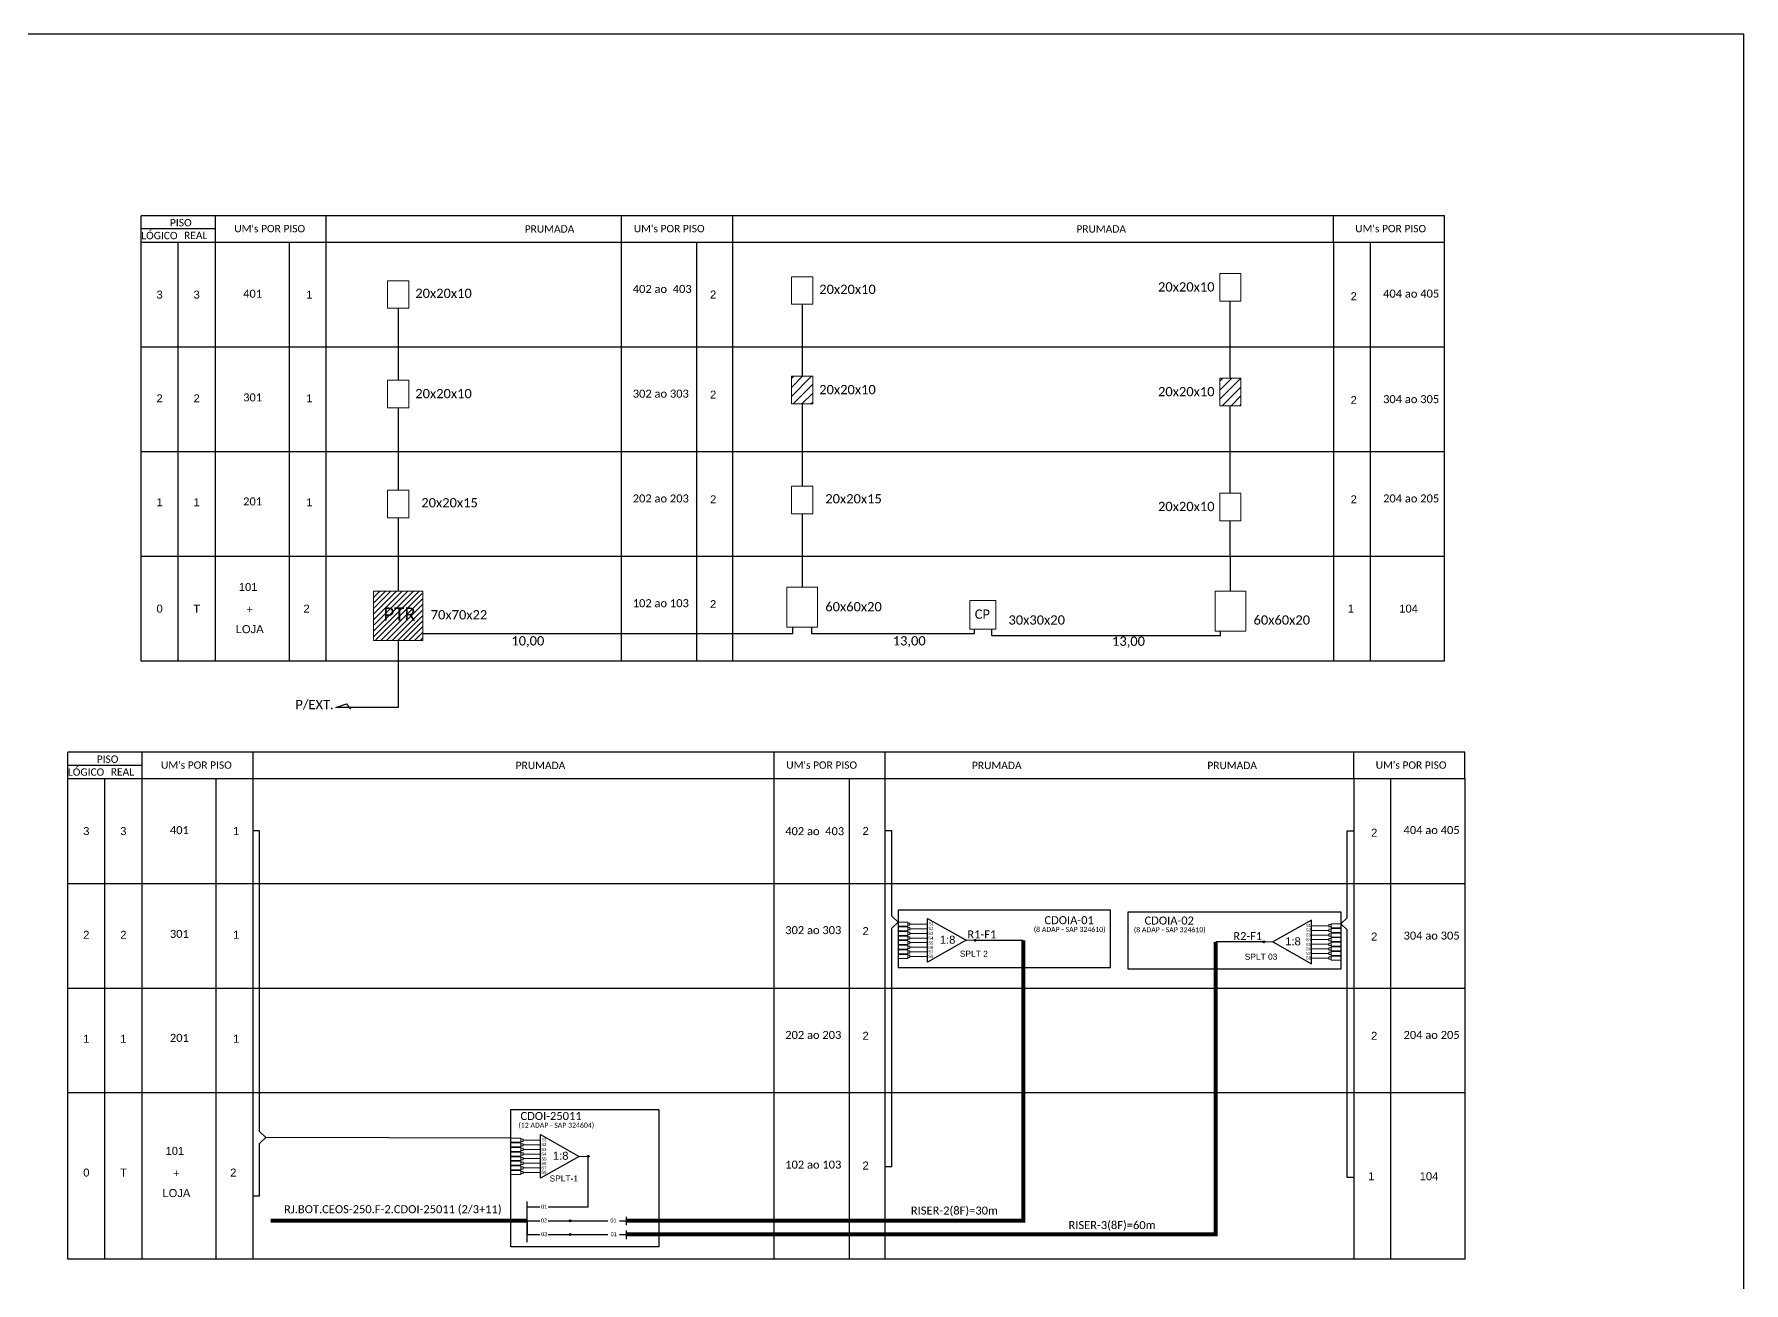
# Model space of a CAD drawing. Header units: metres. Extents: x -1286 to -445, y -500 to 94.
# Drawn here: x -872.5 to -445.1, y -218 to 94.2 of the extents above; entities that cross this region are included whole.
import ezdxf
from ezdxf.enums import TextEntityAlignment as Align

# ---------------------------------------------------------------- set-up
doc = ezdxf.new("R2010")
doc.units = ezdxf.units.M
doc.styles.add('ARIAL', font='arial.ttf')
doc.styles.add('WMF-Calibri0', font='calibri.ttf')

# ---------------------------------------------------------------- blocks, each defined once
blk = doc.blocks.new('SPLT_1-8_SC-APC_ESQ')
at = {"color": 3, "lineweight": 0}
for points in [[(2.41, -3.02), (0, -3.02)], [(2.41, -4), (0, -4)], [(2.41, -4.17), (0, -4.17)], [(2.41, -3.02), (2.41, -4)], [(2.41, -4.17), (2.41, -5.16)], [(2.99, -3.51), (7.37, -3.51)], [(2.41, -5.16), (0, -5.16)], [(2.41, -5.32), (0, -5.32)], [(2.41, -6.31), (0, -6.31)], [(2.41, -6.48), (0, -6.48)], [(2.41, -7.46), (0, -7.46)], [(2.41, -7.63), (0, -7.63)], [(2.41, -5.32), (2.41, -6.31)], [(2.41, -6.48), (2.41, -7.46)], [(2.41, -7.63), (2.41, -8.62)], [(7.37, -4.66), (2.99, -4.66)], [(7.37, -5.82), (2.99, -5.82)], [(7.37, -6.97), (2.99, -6.97)], [(7.37, -8.12), (2.99, -8.12)], [(2.41, -8.62), (0, -8.62)], [(2.41, -8.78), (0, -8.78)], [(2.41, -9.77), (0, -9.77)], [(2.41, -9.94), (0, -9.94)], [(2.41, -10.92), (0, -10.92)], [(2.41, -11.09), (0, -11.09)], [(2.41, -12.08), (0, -12.08)], [(2.41, -8.78), (2.41, -9.77)], [(2.41, -9.94), (2.41, -10.92)], [(2.41, -11.09), (2.41, -12.08)], [(7.37, -9.28), (2.99, -9.28)], [(7.37, -10.43), (2.99, -10.43)], [(7.37, -11.58), (2.99, -11.58)]]:
    blk.add_lwpolyline(points, dxfattribs=at)
for points in [[(2.99, -3.22), (2.41, -3.22), (2.41, -3.8), (2.99, -3.8)], [(2.99, -4.38), (2.41, -4.38), (2.41, -4.95), (2.99, -4.95)], [(2.99, -5.53), (2.41, -5.53), (2.41, -6.1), (2.99, -6.1)], [(2.99, -6.68), (2.41, -6.68), (2.41, -7.26), (2.99, -7.26)], [(2.99, -7.84), (2.41, -7.84), (2.41, -8.41), (2.99, -8.41)], [(2.99, -8.99), (2.41, -8.99), (2.41, -9.56), (2.99, -9.56)], [(2.99, -10.14), (2.41, -10.14), (2.41, -10.72), (2.99, -10.72)], [(2.99, -11.3), (2.41, -11.3), (2.41, -11.87), (2.99, -11.87)]]:
    blk.add_lwpolyline(points, close=True, dxfattribs=at)
at = {"color": 1}
blk.add_lwpolyline([(7.37, -2.1), (17.04, -7.55), (7.37, -13), (7.37, -2.1)], dxfattribs=at)
at = {"color": 1, "lineweight": 0}
blk.add_lwpolyline([(17.04, -7.55), (19.26, -7.55)], dxfattribs=at)
at = {"color": 1, "style": 'ARIAL'}
for s, height, p in [('S2', 0.75, (7.56, -4.97)), ('S1', 0.75, (7.7, -3.78)), ('S5', 0.75, (7.55, -8.57)), ('S3', 0.75, (7.55, -6.18)), ('S4', 0.75, (7.55, -7.36)), ('1:8', 2, (10.45, -8.4)), ('S6', 0.75, (7.55, -9.69)), ('S7', 0.75, (7.55, -10.78)), ('S8', 0.75, (7.55, -11.9))]:
    blk.add_text(s, height=height, dxfattribs=at).set_placement(p)
blk = doc.blocks.new('SPLITTER FUTURO')
blk.add_point((0, 0))
at = {"style": 'ARIAL', "text_generation_flag": 6, "flags": 4}
for tag, p, height in [('SPLT', (-6.22, -4.1), 1.5), ('INSTAL.', (-6.25, -6.09), 1.25)]:
    blk.add_attdef(tag, p, '', height=height, rotation=180, dxfattribs=at)

msp = doc.modelspace()

# ---------------------------------------------------------------- hatches: boundary and pattern name
h = msp.add_hatch()
h.set_pattern_fill('LINE', color=1, scale=0.5, angle=45)
h.set_pattern_definition([(45, (-856.7501, -19.5717), (-1.122532, 1.122532), [])])
h.paths.add_polyline_path([(-677.84, 8.66), (-683.13, 8.66), (-683.13, 1.76), (-677.84, 1.76)])
h.paths.add_polyline_path([(-570.78, 8.16), (-576.08, 8.16), (-576.08, 1.26), (-570.78, 1.26)])
h = msp.add_hatch()
h.set_pattern_fill('ANSI31', color=1, scale=0.312548, style=0)
h.set_pattern_definition([(45, (2038.6581, 6324.6143), (-0.70169047, 0.70169047), [])])
h.paths.add_polyline_path([(-775.3, -45.05), (-787.65, -45.05), (-787.65, -57.4), (-775.3, -57.4)])
h.paths.add_polyline_path([(-784.85, -52.65), (-777.07, -52.65), (-777.07, -49.12), (-784.85, -49.12)], flags=9)
h = msp.add_hatch(color=3)
h.dxf.hatch_style = 1
edge = h.paths.add_edge_path()
edge.add_arc((-637.24, -132.38), 0.242, 0, 360)
h = msp.add_hatch(color=3)
h.dxf.hatch_style = 1
edge = h.paths.add_edge_path()
edge.add_arc((-565.06, -132.78), 0.242, 0, 360)
h = msp.add_hatch(color=3)
h.dxf.hatch_style = 1
edge = h.paths.add_edge_path()
edge.add_arc((-733.97, -186.39), 0.242, 0, 360)
h = msp.add_hatch(color=3)
h.dxf.hatch_style = 1
edge = h.paths.add_edge_path()
edge.add_arc((-738.48, -202.5), 0.242, 0, 360)
h = msp.add_hatch(color=3)
h.dxf.hatch_style = 1
edge = h.paths.add_edge_path()
edge.add_arc((-738.48, -205.93), 0.242, 0, 360)

# ---------------------------------------------------------------- linework, layer by layer
for p, q in [((-799.43, -62.57), (-799.43, 48.79)), ((-725.62, -62.57), (-725.62, 48.79)), ((-697.84, -62.57), (-697.84, 48.79)), ((-706.87, 42.21), (-706.87, -62.57)), ((-547.67, 42.21), (-547.67, -62.57)), ((-817.75, -212.08), (-817.75, -85.36)), ((-687.49, -212.08), (-687.49, -85.36)), ((-659.72, -212.08), (-659.72, -85.36)), ((-668.75, -91.93), (-668.75, -212.08)), ((-542.56, -91.93), (-542.56, -212.08))]:
    msp.add_line(p, q)
at = {"color": 5}
msp.add_line((-637.24, -132.38), (-625.21, -132.38), dxfattribs=at)
at = {"color": 6}
msp.add_line((-565.06, -132.78), (-577.08, -132.78), dxfattribs=at)
msp.add_lwpolyline([(-1286.07, -499.81), (-445.07, -499.81), (-445.07, 94.19), (-1286.07, 94.19)], close=True)
for points in [[(-519.9, 48.79), (-845.72, 48.79)], [(-519.9, -62.57), (-845.72, -62.57), (-845.72, 48.79)], [(-827.2, 48.79), (-827.2, -62.57)], [(-547.68, 42.21), (-547.68, 48.79)], [(-519.9, 42.21), (-519.9, 48.79)], [(-827.2, 45.5), (-845.72, 45.5)], [(-845.72, 42.21), (-519.9, 42.21)], [(-836.46, -62.57), (-836.46, 42.21)], [(-808.69, 42.21), (-808.69, -62.57)], [(-538.41, -62.57), (-538.41, 42.21)], [(-519.9, -62.57), (-519.9, 42.21)], [(-845.72, 16.01), (-519.9, 16.01)], [(-845.72, -10.18), (-519.9, -10.18)], [(-519.9, -36.38), (-845.72, -36.38)], [(-514.79, -85.36), (-864.04, -85.36)], [(-514.79, -91.93), (-514.79, -212.08), (-864.04, -212.08), (-864.04, -85.36)], [(-845.52, -85.36), (-845.52, -212.08)], [(-542.57, -91.93), (-542.57, -85.36)], [(-514.79, -91.93), (-514.79, -85.36)], [(-845.52, -88.65), (-864.04, -88.65)], [(-864.04, -91.93), (-514.79, -91.93)], [(-854.78, -212.08), (-854.78, -91.93)], [(-827.01, -91.93), (-827.01, -212.08)], [(-533.31, -212.08), (-533.31, -91.93)], [(-864.04, -118.13), (-514.79, -118.13)], [(-864.04, -144.32), (-514.79, -144.32)], [(-514.79, -170.52), (-864.04, -170.52)]]:
    msp.add_lwpolyline(points)
at = {"color": 0, "lineweight": 0}
for points in [[(-570.78, 34.36), (-576.08, 34.36), (-576.08, 27.46), (-570.78, 27.46)], [(-784.12, 32.56), (-778.83, 32.56), (-778.83, 25.66), (-784.12, 25.66)], [(-683.13, 33.54), (-677.84, 33.54), (-677.84, 26.65), (-683.13, 26.65)], [(-784.12, 7.67), (-778.83, 7.67), (-778.83, 0.77), (-784.12, 0.77)], [(-784.12, -19.83), (-778.83, -19.83), (-778.83, -26.73), (-784.12, -26.73)], [(-683.13, -18.85), (-677.84, -18.85), (-677.84, -25.74), (-683.13, -25.74)], [(-570.78, -20.56), (-576.08, -20.56), (-576.08, -27.45), (-570.78, -27.45)]]:
    msp.add_lwpolyline(points, close=True, dxfattribs=at)
at = {"color": 3}
for points in [[(-781.47, 25.66), (-781.47, 7.67)], [(-680.49, 26.65), (-680.49, 8.66)], [(-573.43, 8.16), (-573.43, 27.46)], [(-781.47, 0.77), (-781.47, -19.83)], [(-680.49, 1.76), (-680.49, -18.85)], [(-573.43, -20.56), (-573.43, 1.26)], [(-781.47, -26.73), (-781.47, -45.05)], [(-680.49, -25.74), (-680.49, -44.07)], [(-573.41, -45.06), (-573.43, -27.45)], [(-775.3, -55.66), (-682.78, -55.66), (-682.78, -54.08)], [(-678.12, -54.08), (-678.12, -55.65), (-637.42, -55.65), (-637.42, -54.58)], [(-633.12, -54.58), (-633.12, -56.14), (-575.87, -56.14), (-575.87, -55.08)], [(-817.76, -196.3), (-816.11, -196.3), (-816.1, -194.1), (-816.1, -191.09), (-816.1, -183.21), (-814.53, -181.7), (-816.1, -180.19), (-816.1, -105.03), (-817.75, -105.03)], [(-659.72, -188.94), (-658.07, -188.94), (-658.07, -129.36), (-656.5, -127.85), (-658.07, -126.34), (-658.07, -105.03), (-659.72, -105.03)], [(-542.58, -191.68), (-544.23, -191.68), (-544.23, -129.76), (-545.8, -128.25), (-544.23, -126.75), (-544.22, -105.03), (-542.56, -105.03)], [(-753.23, -181.86), (-814.53, -181.7)], [(-743.97, -199.05), (-733.97, -199.05), (-733.97, -186.39)], [(-749.2, -199.05), (-746.04, -199.05)]]:
    msp.add_lwpolyline(points, dxfattribs=at)
at = {"color": 1, "lineweight": 0}
for points in [[(-683.13, 8.66), (-677.84, 8.66), (-677.84, 1.76), (-683.13, 1.76)], [(-570.78, 8.16), (-576.08, 8.16), (-576.08, 1.26), (-570.78, 1.26)], [(-787.65, -45.05), (-775.3, -45.05), (-775.3, -57.4), (-787.65, -57.4)]]:
    msp.add_lwpolyline(points, close=True, dxfattribs=at)
at = {"color": 7, "lineweight": 0}
for points in [[(-676.64, -44.07), (-684.33, -44.07), (-684.33, -54.08), (-676.64, -54.08)], [(-569.56, -45.06), (-577.26, -45.06), (-577.26, -55.08), (-569.56, -55.08)], [(-632.02, -47.39), (-638.54, -47.39), (-638.54, -54.58), (-632.02, -54.58)]]:
    msp.add_lwpolyline(points, close=True, dxfattribs=at)
at = {"color": 1}
for points in [[(-781.46, -57.28), (-781.46, -74.15), (-797.01, -74.15), (-794.38, -73.22), (-793.37, -74.58)], [(-553.17, -127.33), (-562.83, -132.78), (-553.17, -138.23), (-553.17, -127.33)], [(-749.2, -207.88), (-749.2, -197.72)]]:
    msp.add_lwpolyline(points, dxfattribs=at)
at = {"color": 7}
for points in [[(-542.56, -91.93), (-542.56, -118.13)], [(-749.2, -202.48), (-749.2, -205.92)], [(-749.2, -205.92), (-746.04, -205.92)], [(-743.97, -205.93), (-738.48, -205.93)]]:
    msp.add_lwpolyline(points, dxfattribs=at)
at = {"color": 1}
for points in [[(-603.37, -124.83), (-656.5, -124.83), (-656.5, -139.15), (-603.37, -139.15)], [(-598.93, -125.24), (-545.8, -125.24), (-545.8, -139.55), (-598.93, -139.55)], [(-753.27, -174.69), (-716.33, -174.69), (-716.33, -209.01), (-753.27, -209.01)]]:
    msp.add_lwpolyline(points, close=True, dxfattribs=at)
at = {"color": 5, "const_width": 1}
msp.add_lwpolyline([(-724.5, -202.5), (-625.21, -202.5), (-625.21, -132.38)], dxfattribs=at)
at = {"color": 6, "const_width": 1}
msp.add_lwpolyline([(-724.48, -205.93), (-577.06, -205.93), (-577.06, -132.78)], dxfattribs=at)
at = {"color": 3, "lineweight": 0}
for points in [[(-548.79, -128.75), (-553.17, -128.75)], [(-553.17, -129.9), (-548.79, -129.9)], [(-553.17, -131.05), (-548.79, -131.05)], [(-553.17, -132.21), (-548.79, -132.21)], [(-548.21, -128.25), (-548.21, -129.24)], [(-548.21, -128.25), (-545.8, -128.25)], [(-548.21, -129.24), (-545.8, -129.24)], [(-548.21, -129.41), (-548.21, -130.39)], [(-548.21, -129.41), (-545.8, -129.41)], [(-548.21, -130.39), (-545.8, -130.39)], [(-548.21, -130.56), (-548.21, -131.55)], [(-548.21, -130.56), (-545.8, -130.56)], [(-548.21, -131.55), (-545.8, -131.55)], [(-548.21, -131.71), (-548.21, -132.7)], [(-548.21, -131.71), (-545.8, -131.71)], [(-553.17, -133.36), (-548.79, -133.36)], [(-553.17, -134.51), (-548.79, -134.51)], [(-553.17, -135.66), (-548.79, -135.66)], [(-548.21, -132.7), (-545.8, -132.7)], [(-548.21, -132.87), (-548.21, -133.85)], [(-548.21, -132.87), (-545.8, -132.87)], [(-548.21, -133.85), (-545.8, -133.85)], [(-548.21, -134.02), (-548.21, -135)], [(-548.21, -134.02), (-545.8, -134.02)], [(-548.21, -135), (-545.8, -135)], [(-548.21, -135.17), (-548.21, -136.16)], [(-548.21, -135.17), (-545.8, -135.17)], [(-548.21, -136.16), (-545.8, -136.16)], [(-548.21, -136.32), (-548.21, -137.31)], [(-548.21, -136.32), (-545.8, -136.32)], [(-553.17, -136.82), (-548.79, -136.82)], [(-548.21, -137.31), (-545.8, -137.31)]]:
    msp.add_lwpolyline(points, dxfattribs=at)
for points in [[(-548.79, -128.46), (-548.21, -128.46), (-548.21, -129.03), (-548.79, -129.03)], [(-548.79, -129.61), (-548.21, -129.61), (-548.21, -130.19), (-548.79, -130.19)], [(-548.79, -130.77), (-548.21, -130.77), (-548.21, -131.34), (-548.79, -131.34)], [(-548.79, -131.92), (-548.21, -131.92), (-548.21, -132.49), (-548.79, -132.49)], [(-548.79, -133.07), (-548.21, -133.07), (-548.21, -133.64), (-548.79, -133.64)], [(-548.79, -134.22), (-548.21, -134.22), (-548.21, -134.8), (-548.79, -134.8)], [(-548.79, -135.38), (-548.21, -135.38), (-548.21, -135.95), (-548.79, -135.95)], [(-548.79, -136.53), (-548.21, -136.53), (-548.21, -137.1), (-548.79, -137.1)]]:
    msp.add_lwpolyline(points, close=True, dxfattribs=at)
at = {"color": 1, "lineweight": 0}
msp.add_lwpolyline([(-562.83, -132.78), (-565.06, -132.78)], dxfattribs=at)
at = {"color": 1, "const_width": 1}
msp.add_lwpolyline([(-813.36, -202.48), (-749.2, -202.48)], dxfattribs=at)
at = {"color": 2}
for points in [[(-749.2, -202.48), (-746.04, -202.48)], [(-743.97, -202.5), (-738.48, -202.5)]]:
    msp.add_lwpolyline(points, dxfattribs=at)
at = {"color": 5}
for points in [[(-738.48, -202.5), (-729.04, -202.5)], [(-726.17, -202.5), (-724.5, -202.5)], [(-724.48, -201.48), (-724.48, -203.57)]]:
    msp.add_lwpolyline(points, dxfattribs=at)
at = {"color": 6}
for points in [[(-724.48, -204.92), (-724.48, -207.07)], [(-738.48, -205.93), (-729.04, -205.93)], [(-726.17, -205.93), (-724.48, -205.93)]]:
    msp.add_lwpolyline(points, dxfattribs=at)
at = {"color": 3}
for centre in [(-637.24, -132.38), (-565.06, -132.78), (-733.97, -186.39), (-738.48, -202.5), (-738.48, -205.93)]:
    msp.add_circle(centre, 0.242, dxfattribs=at)

# ---------------------------------------------------------------- block references
for p in [(-656.5, -124.83), (-753.23, -178.85)]:
    msp.add_blockref('SPLT_1-8_SC-APC_ESQ', p)
ref = msp.add_blockref('SPLITTER FUTURO', (-639.46, -132.38), dxfattribs=dict(xscale=-1))
ref.add_attrib('SPLT', 'SPLT 2', (-641.04, -136.48), dxfattribs={"height": 1.5, "rotation": 180, "style": 'ARIAL', "text_generation_flag": 6})

# ---------------------------------------------------------------- texts
at = {"style": 'WMF-Calibri0'}
for s, height, p in [('     PISO', 1.84, (-841.75, 46.14)), ('  LÓGICO', 1.84, (-846.98, 42.92)), ('    REAL', 1.84, (-837.58, 42.96)), ("UM's POR PISO", 1.84, (-822.43, 44.66)), ("UM's POR PISO", 1.84, (-722.56, 44.66)), ("UM's POR PISO", 1.84, (-542.2, 44.66)), ('401', 2, (-820.21, 28.31)), ('20x20x10', 2.319, (-777.18, 28.25)), ('402 ao  403', 2, (-722.82, 29.5)), ('20x20x10', 2.319, (-676.19, 29.24)), ('20x20x10', 2.319, (-591.5, 29.85)), ('404 ao 405', 2, (-535.24, 28.33)), ('301', 2, (-820.21, 2.37)), ('20x20x10', 2.319, (-777.18, 3.17)), ('302 ao 303', 2, (-722.82, 3.31)), ('20x20x10', 2.319, (-676.19, 4.16)), ('20x20x10', 2.319, (-591.5, 3.66)), ('304 ao 305', 2, (-535.24, 1.94)), ('202 ao 203', 2, (-722.82, -22.89)), ('20x20x15', 2.319, (-674.68, -23.13)), ('204 ao 205', 2, (-535.24, -22.89)), ('201', 2, (-820.21, -23.63)), ('20x20x15', 2.319, (-775.67, -24.12)), ('20x20x10', 2.319, (-591.5, -25.06)), ('PTR', 3.336, (-785.13, -52.49)), ('70x70x22', 2.319, (-773.32, -52.14)), ('102 ao 103', 2, (-722.82, -49.08)), ('60x60x20', 2.319, (-674.68, -50.12)), ('CP', 2.319, (-637.32, -51.97)), ('30x30x20', 2.319, (-628.89, -53.44)), ('60x60x20', 2.319, (-567.62, -53.44)), ('  LÓGICO', 1.84, (-865.31, -91.22)), ('     PISO', 1.84, (-860.07, -88)), ('    REAL', 1.84, (-855.9, -91.18)), ("UM's POR PISO", 1.84, (-840.76, -89.48)), ("UM's POR PISO", 1.84, (-684.44, -89.48)), ("UM's POR PISO", 1.84, (-537.09, -89.48)), ('401', 2, (-838.53, -105.83)), ('402 ao  403', 2, (-684.7, -106.08)), ('404 ao 405', 2, (-530.13, -105.81)), ('301', 2, (-838.53, -131.77)), ('302 ao 303', 2, (-684.7, -130.83)), ('304 ao 305', 2, (-530.13, -132.2)), ('201', 2, (-838.53, -157.77)), ('202 ao 203', 2, (-684.7, -157.03)), ('204 ao 205', 2, (-530.13, -157.03)), ('102 ao 103', 2, (-684.7, -189.46))]:
    msp.add_text(s, height=height, dxfattribs=at).set_placement(p)
for s, height, style, p in [('PRUMADA ', 1.84, 'WMF-Calibri0', (-743.3, 45.5)), ('PRUMADA ', 1.84, 'WMF-Calibri0', (-605.39, 45.5)), ('3', 2, 'ARIAL', (-841.09, 29.08)), ('3', 2, 'ARIAL', (-831.83, 29.08)), ('1', 2, 'ARIAL', (-803.64, 29.08)), ('2', 2, 'ARIAL', (-702.72, 29.09)), ('2', 2, 'ARIAL', (-542.58, 28.67)), ('2', 2, 'ARIAL', (-702.72, 4.07)), ('2', 2, 'ARIAL', (-841.09, 3.14)), ('2', 2, 'ARIAL', (-831.83, 3.14)), ('1', 2, 'ARIAL', (-803.64, 3.14)), ('2', 2, 'ARIAL', (-542.58, 2.71)), ('2', 2, 'ARIAL', (-702.72, -22.12)), ('2', 2, 'ARIAL', (-542.58, -22.12)), ('1', 2, 'ARIAL', (-841.09, -22.86)), ('1', 2, 'ARIAL', (-831.83, -22.86)), ('1', 2, 'ARIAL', (-803.64, -22.86)), ('101 ', 2, 'ARIAL', (-818.58, -44.03)), ('0', 2, 'ARIAL', (-841.09, -49.44)), ('T', 2, 'ARIAL', (-831.83, -49.44)), ('+', 2, 'ARIAL', (-818.58, -49.59)), ('2', 2, 'ARIAL', (-804.35, -49.44)), ('2', 2, 'ARIAL', (-702.72, -48.32)), ('1', 2, 'ARIAL', (-543.29, -49.44)), ('104', 2, 'ARIAL', (-528.87, -49.44)), ('LOJA', 2, 'ARIAL', (-818.58, -54.57)), ('PRUMADA ', 1.84, 'WMF-Calibri0', (-745.56, -88.65)), ('PRUMADA ', 1.84, 'WMF-Calibri0', (-631.49, -88.65)), ('PRUMADA ', 1.84, 'WMF-Calibri0', (-572.65, -88.65)), ('3', 2, 'ARIAL', (-859.41, -105.06)), ('3', 2, 'ARIAL', (-850.15, -105.06)), ('1', 2, 'ARIAL', (-821.96, -105.06)), ('2', 2, 'ARIAL', (-664.6, -105.05)), ('2', 2, 'ARIAL', (-537.47, -105.47)), ('2', 2, 'ARIAL', (-859.41, -131)), ('2', 2, 'ARIAL', (-850.15, -131)), ('1', 2, 'ARIAL', (-821.96, -131)), ('2', 2, 'ARIAL', (-664.6, -130.07)), ('2', 2, 'ARIAL', (-537.47, -131.44)), ('1', 2, 'ARIAL', (-859.41, -157)), ('1', 2, 'ARIAL', (-850.15, -157)), ('1', 2, 'ARIAL', (-821.96, -157)), ('2', 2, 'ARIAL', (-664.6, -156.26)), ('2', 2, 'ARIAL', (-537.47, -156.26)), ('101 ', 2, 'ARIAL', (-836.9, -185.04)), ('2', 2, 'ARIAL', (-664.6, -188.69)), ('0', 2, 'ARIAL', (-859.41, -190.45)), ('T', 2, 'ARIAL', (-850.15, -190.45)), ('+', 2, 'ARIAL', (-836.9, -190.6)), ('2', 2, 'ARIAL', (-822.67, -190.45)), ('1', 2, 'ARIAL', (-538.18, -191.37)), ('104', 2, 'ARIAL', (-523.76, -191.37)), ('LOJA', 2, 'ARIAL', (-836.9, -195.58)), ('01', 1, 'ARIAL', (-744.95, -199)), ('02', 1, 'ARIAL', (-745.03, -202.43)), ('01', 1, 'ARIAL', (-727.64, -202.43)), ('03', 1, 'ARIAL', (-744.95, -205.86)), ('01', 1, 'ARIAL', (-727.57, -205.86))]:
    msp.add_text(s, height=height, dxfattribs=dict(style=style)).set_placement(p, align=Align.MIDDLE_CENTER)
at = {"color": 3, "style": 'WMF-Calibri0'}
for s, p in [('10,00', (-753.16, -58.65)), ('13,00', (-657.82, -58.65)), ('13,00', (-603, -58.74))]:
    msp.add_text(s, height=2.319, dxfattribs=at).set_placement(p)
at = {"color": 1}
for s, height, style, p in [('P/EXT.', 2.317, 'WMF-Calibri0', (-807.15, -74.58)), ('CDOIA-01', 2, 'WMF-Calibri0', (-619.9, -128.34)), ('CDOIA-02', 2, 'WMF-Calibri0', (-594.88, -128.43)), ('1:8', 2, 'ARIAL', (-559.71, -133.63)), ('S1', 0.75, 'ARIAL', (-554.54, -129.02)), ('S2', 0.75, 'ARIAL', (-554.54, -130.2)), ('S3', 0.75, 'ARIAL', (-554.54, -131.41)), ('S4', 0.75, 'ARIAL', (-554.54, -132.59)), ('S5', 0.75, 'ARIAL', (-554.54, -133.8)), ('S6', 0.75, 'ARIAL', (-554.54, -134.92)), ('S7', 0.75, 'ARIAL', (-554.54, -136.02)), ('S8', 0.75, 'ARIAL', (-554.54, -137.14)), ('CDOI-25011', 2, 'WMF-Calibri0', (-750.88, -177.3)), ('RJ.BOT.CEOS-250.F-2.CDOI-25011 (2/3+11)', 2, 'WMF-Calibri0', (-810, -200.61))]:
    msp.add_text(s, height=height, dxfattribs=dict(at, style=style)).set_placement(p)
at = {"color": 5, "style": 'WMF-Calibri0'}
for s, p in [('R1-F1', (-639.17, -131.9)), ('RISER-2(8F)=30m', (-653.29, -200.95))]:
    msp.add_text(s, height=2, dxfattribs=at).set_placement(p)
at = {"color": 1, "style": 'WMF-Calibri0'}
for s, p in [('(8 ADAP - SAP 324610)', (-613.6, -130.27)), ('(8 ADAP - SAP 324610)', (-588.58, -130.36)), ('(12 ADAP - SAP 324604)', (-741.93, -179.23))]:
    msp.add_text(s, height=1.25, dxfattribs=at).set_placement(p, align=Align.CENTER)
at = {"color": 6, "style": 'WMF-Calibri0'}
for s, p in [('R2-F1', (-572.69, -132.31)), ('RISER-3(8F)=60m', (-613.88, -204.58))]:
    msp.add_text(s, height=2, dxfattribs=at).set_placement(p)
at = {"color": 7, "style": 'ARIAL', "text_generation_flag": 6}
msp.add_text('SPLT 03', height=1.5, rotation=180, dxfattribs=at).set_placement((-569.82, -137.23))
at = {"color": 7, "style": 'ARIAL'}
msp.add_text('SPLT-1', height=1.5, dxfattribs=at).set_placement((-743.6, -192.68))

doc.saveas('drawing.dxf')
